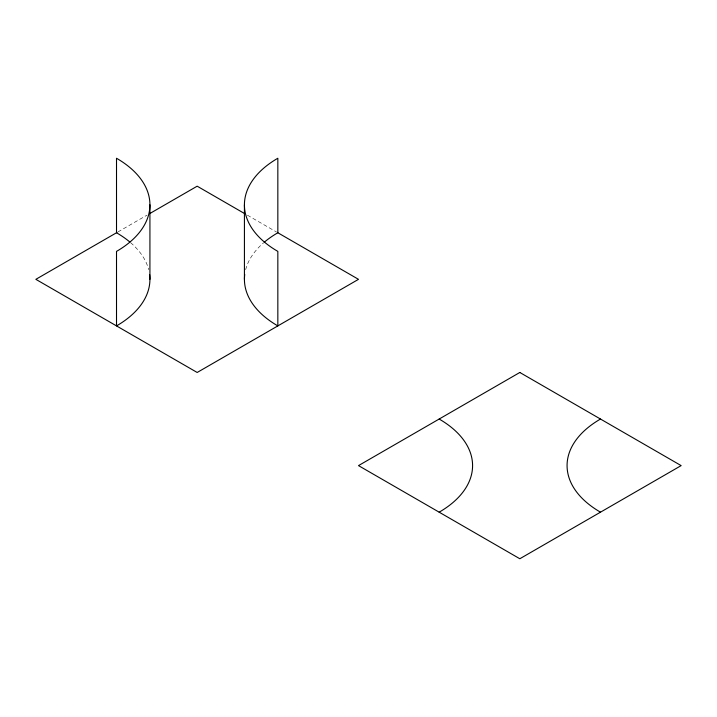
<?xml version="1.0" encoding="UTF-8"?>
<svg xmlns="http://www.w3.org/2000/svg" width="717" height="717" viewBox="0 0 717 717"><rect width="100%" height="100%" fill="white"/><g stroke="black" fill="none" stroke-linecap="round" stroke-linejoin="round"><path stroke-width="0.54" stroke-dasharray="3.58 2.69" d="M117.964 231.923L146.94 215.19M247.41 215.19L276.386 231.923M245.662 269.646A114.075 65.856 0 0 1 263.739 242.669M130.611 242.669A114.075 65.856 0 0 1 148.688 269.646"/><path stroke-width="1.08" d="M116.996 232.478L35.85 279.334L197.175 372.473L358.5 279.334L277.354 232.478M149.844 213.523L197.175 186.187L244.506 213.523M244.425 204.82L244.425 279.334M149.925 204.82L149.925 279.334M600.487 512.18A114.075 65.856 0 0 1 600.487 419.042M439.163 419.042A114.075 65.856 0 0 1 439.163 512.18M244.739 274.468A114.075 65.856 0 0 0 277.837 325.903L277.837 251.389A114.075 65.856 0 0 1 277.837 158.251L277.837 232.765A114.075 65.856 0 0 0 264.51 242.014M149.611 274.468A114.075 65.856 0 0 1 116.513 325.903L116.513 251.389A114.075 65.856 0 0 0 116.513 158.251L116.513 232.765A114.075 65.856 0 0 1 129.84 242.014M519.825 372.473L358.5 465.611L519.825 558.749L681.15 465.611L519.825 372.473"/></g></svg>
